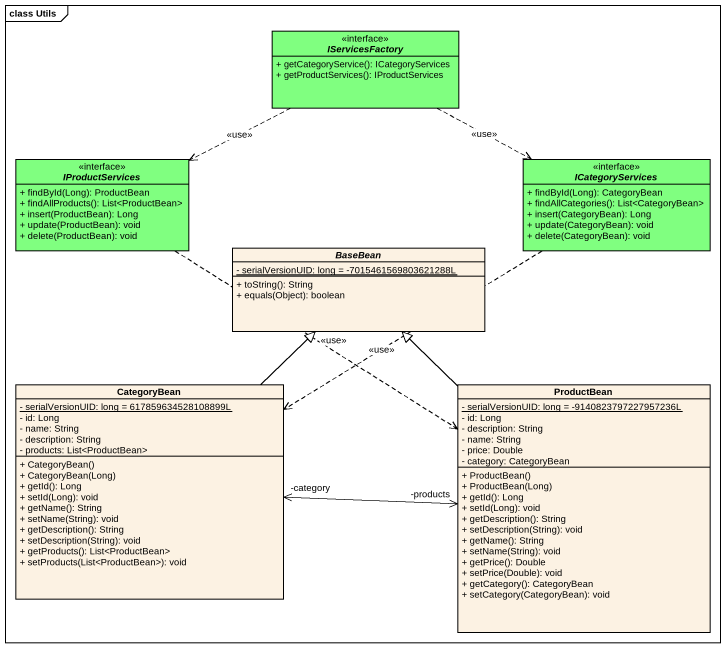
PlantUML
@startuml
mainframe class Utils
hide circle
hide empty members
skinparam classAttributeIconSize 0
interface IServicesFactory <<interface>> #80FF80 {
  + getCategoryService(): ICategoryServices
  + getProductServices(): IProductServices
}
interface IProductServices <<interface>> #80FF80 {
  + findById(Long): ProductBean
  + findAllProducts(): List<ProductBean>
  + insert(ProductBean): Long
  + update(ProductBean): void
  + delete(ProductBean): void
}
interface ICategoryServices <<interface>> #80FF80 {
  + findById(Long): CategoryBean
  + findAllCategories(): List<CategoryBean>
  + insert(CategoryBean): Long
  + update(CategoryBean): void
  + delete(CategoryBean): void
}
abstract class BaseBean {
  {static} - serialVersionUID: long = -7015461569803621288L
  + toString(): String
  + equals(Object): boolean
}
class CategoryBean {
  {static} - serialVersionUID: long = 617859634528108899L
  - id: Long
  - name: String
  - description: String
  - products: List<ProductBean>
  + CategoryBean()
  + CategoryBean(Long)
  + getId(): Long
  + setId(Long): void
  + getName(): String
  + setName(String): void
  + getDescription(): String
  + setDescription(String): void
  + getProducts(): List<ProductBean>
  + setProducts(List<ProductBean>): void
}
class ProductBean {
  {static} - serialVersionUID: long = -9140823797227957236L
  - id: Long
  - description: String
  - name: String
  - price: Double
  - category: CategoryBean
  + ProductBean()
  + ProductBean(Long)
  + getId(): Long
  + setId(Long): void
  + getDescription(): String
  + setDescription(String): void
  + getName(): String
  + setName(String): void
  + getPrice(): Double
  + setPrice(Double): void
  + getCategory(): CategoryBean
  + setCategory(CategoryBean): void
}
IServicesFactory .left.> IProductServices : <<use>>
IServicesFactory .right.> ICategoryServices : <<use>>
IProductServices ..> ProductBean : <<use>>
ICategoryServices ..> CategoryBean : <<use>>
CategoryBean -up-|> BaseBean
ProductBean -up-|> BaseBean
ProductBean "-products" <-left-> "-category" CategoryBean
@enduml
